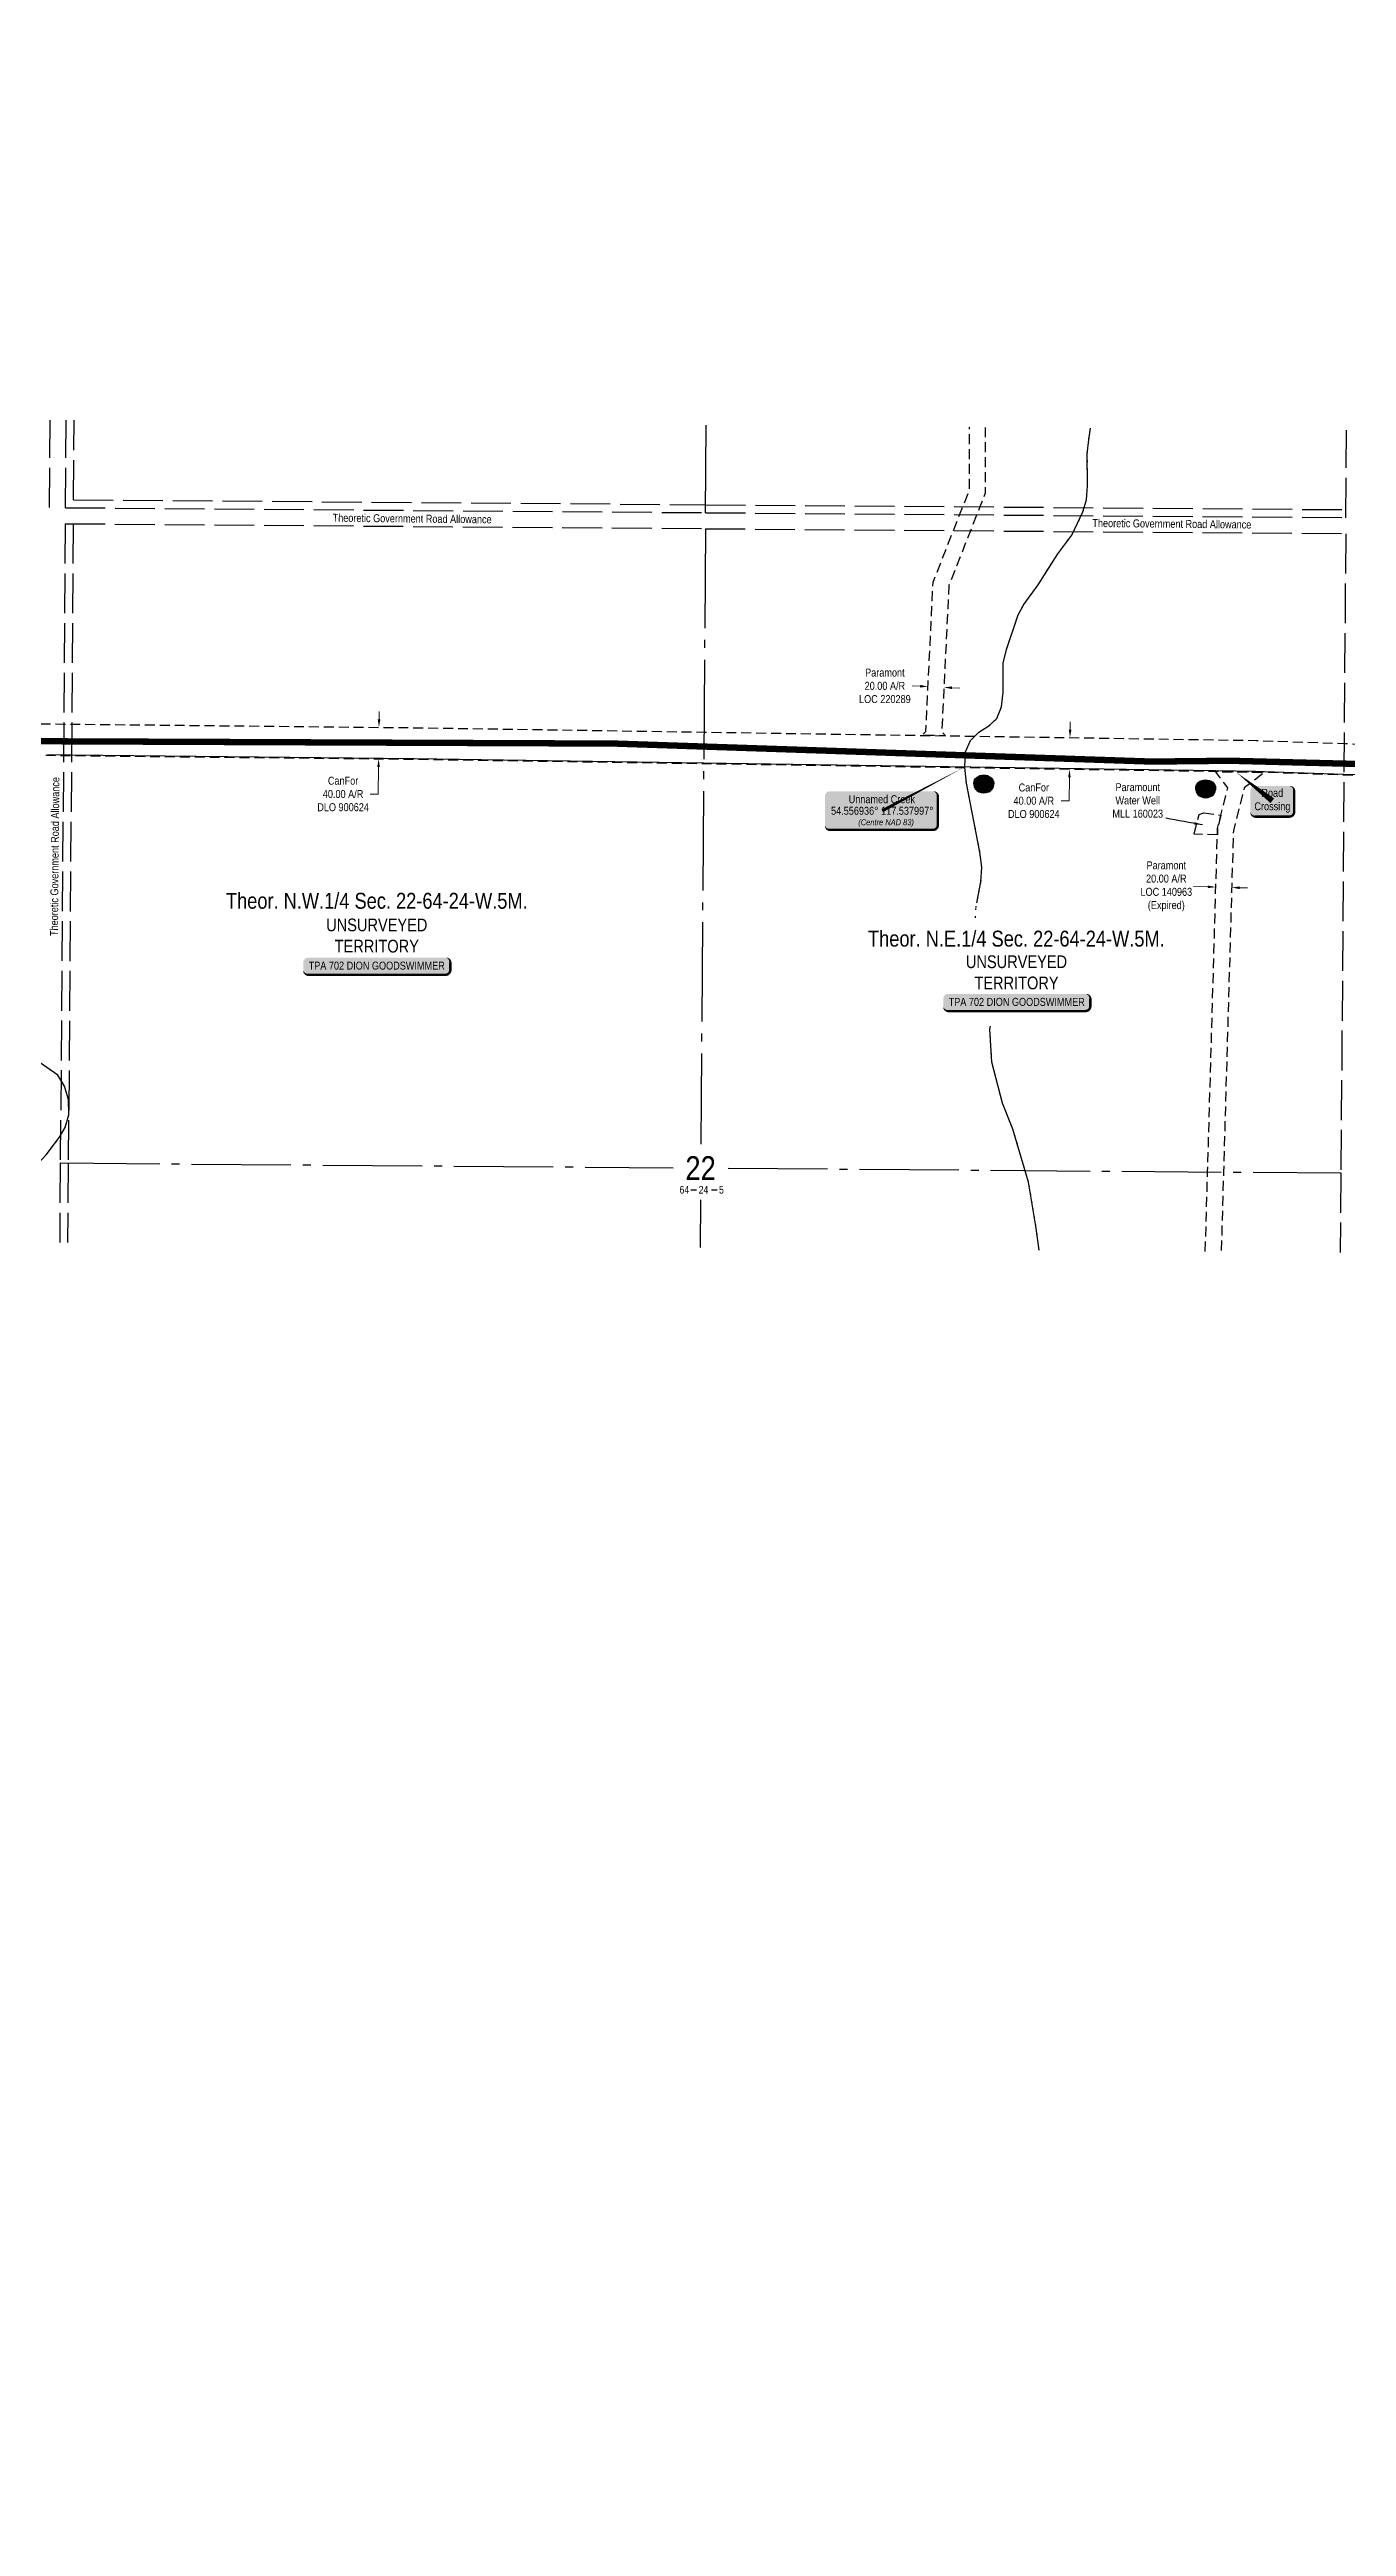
# Model space of a CAD drawing. Extents: x 456630 to 490274, y 6043290 to 6049977.
# Drawn here: x 464056 to 465687, y 6043410 to 6046525 of the extents above; entities that cross this region are included whole.
import ezdxf
from ezdxf.enums import TextEntityAlignment as Align

# ---------------------------------------------------------------- set-up
doc = ezdxf.new("R2010")
doc.units = 0
doc.header["$LTSCALE"] = 5
doc.header["$PDMODE"] = 35
doc.header["$PDSIZE"] = 5
for name, pattern in [('foc-ACCESSROAD', [3.75, 2.5, -1.25]), ('foc-QUARTERLINE', [33, 25, -3, 2, -3]), ('foc-UNSURVEYED', [12.5, 10, -2.5]), ('foc-WHEELTRACKS', [2, 0.4, -1.6])]:
    doc.linetypes.add(name, pattern=pattern)
doc.layers.get('Defpoints').update_dxf_attribs({"color": 9})
for name, color, linetype in [('10', 1, 'Continuous'), ('9', 3, 'Continuous'), ('AS-ROADS', 254, 'Continuous'), ('C-SYMBOL', 7, 'Continuous'), ('CG-NOTES', 7, 'Continuous'), ('F-AR', 190, 'foc-ACCESSROAD'), ('F-WS', 190, 'foc-ACCESSROAD'), ('L-QSEC', 8, 'foc-QUARTERLINE'), ('L-ROAD-T', 7, 'Continuous'), ('L-SECLBL', 7, 'Continuous'), ('L-UNS-T', 3, 'Continuous'), ('L-USEC', 7, 'foc-UNSURVEYED'), ('P-CROSSINGS', 250, 'Continuous'), ('P-PROPOSED', 10, 'Continuous'), ('T-WATER-P3', 160, 'foc-WHEELTRACKS'), ('T-WATER-T', 170, 'Continuous')]:
    doc.layers.add(name, color=color, linetype=linetype)
doc.layers.add('F-AR-T', color=190, linetype='Continuous', lineweight=9)
doc.layers.add('F-WS-T', color=190, linetype='Continuous', lineweight=9)
doc.styles.add('175L', font='ARIALN.TTF', dxfattribs={"height": 20})
doc.styles.add('80', font='ARIALN.TTF', dxfattribs={"height": 10})
doc.styles.add('80CG', font='ARIALN.TTF', dxfattribs={"height": 10})
doc.styles.add('80L', font='ARIALN.TTF', dxfattribs={"height": 10})
doc.styles.add('Crossing', font='ARIALN.TTF', dxfattribs={"height": 10})
doc.styles.add('foc-LtypeFont', font='ARIALN.TTF', dxfattribs={"height": 7.35})
doc.styles.add('SIMPLEX', font='ARIALN.TTF')
doc.linetypes.add('foc-TOPO-flowdirection-NOLINE', pattern='A,0,[">",foc-LtypeFont,S=0.3,R=0,X=0,Y=-0.945],-20,[">",foc-LtypeFont,S=0.3,R=0,X=0,Y=-0.945],0', length=20)
doc.dimstyles.new('Compass 5 000', dxfattribs={"dimscale": 5, "dimtxt": 9, "dimasz": 2, "dimexe": 0.2, "dimexo": 0.0625, "dimgap": 0.5, "dimtad": 0, "dimtih": 1, "dimtoh": 1, "dimzin": 0, "dimdsep": 46, "dimtxsty": '80CG', "dimcen": 0.1, "dimse1": 1, "dimse2": 1, "dimclrd": 256, "dimclrt": 256, "dimaunit": 1, "dimadec": 4, "dimazin": 0, "dimtfac": 0.06, "dimtofl": 0, "dimtmove": 0, "dimatfit": 1, "dimfxl": 0.2, "dimtolj": 1, "dimtzin": 0, "dimlwd": -1, "dimarcsym": 0})

# ---------------------------------------------------------------- blocks, each defined once
blk = doc.blocks.new('L-SECLBL')
at = {"layer": '9', "color": 7}
for p, q in [((-5.1, -27.8), (-12.3, -27.8)), ((20.7, -27.8), (13.5, -27.8))]:
    blk.add_line(p, q, dxfattribs=at)
at = {"layer": '10', "color": 2, "style": 'SIMPLEX'}
blk.add_attdef('SEC', text='', height=30, dxfattribs=at).set_placement((0, 0), align=Align.MIDDLE)
at = {"layer": '10', "color": 5, "style": '80L'}
blk.add_attdef('TWP', text='', height=9.5, dxfattribs=at).set_placement((-14.4, -27.4), align=Align.MIDDLE_RIGHT)
blk.add_attdef('RGE', text='', height=9.5, dxfattribs=at).set_placement((3.6, -27.4), align=Align.MIDDLE_CENTER)
blk.add_attdef('MER', text='', height=9.5, dxfattribs=at).set_placement((23.2, -27.4), align=Align.MIDDLE_LEFT)
blk = doc.blocks.new('*U582')
h = blk.add_hatch(color=59)
edge = h.paths.add_edge_path()
edge.add_line((-21.5, -20), (21.5, -20))
edge.add_arc((21.5, -14), 6, 270, 360)
edge.add_line((27.5, -14), (27.5, 12.5))
edge.add_arc((21.5, 12.5), 6, 0, 90)
edge.add_line((21.5, 18.5), (-21.5, 18.5))
edge.add_arc((-21.5, 12.5), 6, 90, 180)
edge.add_line((-27.5, 12.5), (-27.5, -14))
edge.add_arc((-21.5, -14), 6, 180, 270)
at = {"color": 1, "flags": 128}
blk.add_lwpolyline([(-44.9, 35.5, 0, 7.5, 0), (0, 0, 0, 0, 0)], format="xyseb", dxfattribs=at)
blk.add_lwpolyline([(-21.5, -20, 3, 3, 0), (21.5, -20, 3, 3, 0.414214), (27.5, -14, 3, 3, 0), (27.5, 12.5, 3, 0, 0.414214), (21.5, 18.5, 0, 0, 0), (-21.5, 18.5, 0, 0, 0.414214), (-27.5, 12.5, 0, 0, 0), (-27.5, -14, 0, 3, 0.414214)], format="xyseb", close=True, dxfattribs=at)
at = {"color": 1, "style": '80'}
blk.add_attdef('ENTER_TEXT_001', (-36, -5), '', height=10, dxfattribs=at)
blk = doc.blocks.new('*D807')
at = {"layer": 'Defpoints', "color": 0, "transparency": 16777216}
for p in [(464463.8, 6045672.7), (464463.3, 6045632.7), (464470.1, 6045632.7)]:
    blk.add_point(p, dxfattribs=at)
at = {"layer": 'F-AR-T', "transparency": 16777216}
for p, q in [((464470.6, 6045682.6), (464470.7, 6045692.6)), ((464470, 6045622.7), (464469.6, 6045588.8)), ((464469.6, 6045588.8), (464459.6, 6045588.8))]:
    blk.add_line(p, q, dxfattribs=at)
for points in [[(464469, 6045682.7), (464472.3, 6045682.6), (464470.5, 6045672.6)], [(464468.3, 6045622.7), (464471.7, 6045622.7), (464470.1, 6045632.7)]]:
    blk.add_solid(points, dxfattribs=at)
at = {"layer": 'F-AR-T', "transparency": 16777216, "insert": (464425.4, 6045588.8), "char_height": 10, "attachment_point": 5, "style": '80CG'}
blk.add_mtext('\\A1;CanFor\\P40.00 A/R\\PDLO 900624', dxfattribs=at)
blk = doc.blocks.new('*D809')
at = {"layer": 'Defpoints', "color": 0, "transparency": 16777216}
for p in [(465250.2, 6045661.1), (465249.6, 6045621.1), (465338.9, 6045619.7)]:
    blk.add_point(p, dxfattribs=at)
at = {"layer": 'F-AR-T', "transparency": 16777216}
for p, q in [((465339.6, 6045669.7), (465339.8, 6045679.7)), ((465338.7, 6045609.7), (465338.3, 6045580.3)), ((465338.3, 6045580.3), (465328.3, 6045580.3))]:
    blk.add_line(p, q, dxfattribs=at)
for points in [[(465338, 6045669.7), (465341.3, 6045669.7), (465339.5, 6045659.7)], [(465337.1, 6045609.8), (465340.4, 6045609.7), (465338.9, 6045619.7)]]:
    blk.add_solid(points, dxfattribs=at)
at = {"layer": 'F-AR-T', "transparency": 16777216, "insert": (465294, 6045580.3), "char_height": 10, "attachment_point": 5, "style": '80CG'}
blk.add_mtext('\\A1;CanFor\\P40.00 A/R\\PDLO 900624', dxfattribs=at)
blk = doc.blocks.new('*U528')
h = blk.add_hatch(color=255)
edge = h.paths.add_edge_path()
edge.add_line((-86.5, -11.5), (86.5, -11.5))
edge.add_arc((86.5, -5.5), 6, 270, 360)
edge.add_line((92.5, -5.5), (92.5, 4))
edge.add_arc((86.5, 4), 6, 0, 90)
edge.add_line((86.5, 10), (-86.5, 10))
edge.add_arc((-86.5, 4), 6, 90, 180)
edge.add_line((-92.5, 4), (-92.5, -5.5))
edge.add_arc((-86.5, -5.5), 6, 180, 270)
at = {"color": 44, "flags": 128}
blk.add_lwpolyline([(-86.5, -11.5, 3, 3, 0), (86.5, -11.5, 3, 3, 0.414214), (92.5, -5.5, 3, 3, 0), (92.5, 4, 3, 0, 0.414214), (86.5, 10, 0, 0, 0), (-86.5, 10, 0, 0, 0.414214), (-92.5, 4, 0, 0, 0), (-92.5, -5.5, 0, 3, 0.414214)], format="xyseb", close=True, dxfattribs=at)
at = {"color": 44, "style": '80'}
blk.add_attdef('ENTER_TEXT_001', (-36, -5), '', height=10, dxfattribs=at)
blk = doc.blocks.new('*D823')
at = {"layer": 'Defpoints', "color": 0, "transparency": 16777216}
for p in [(465522.9, 6045471.8), (465523, 6045476.9), (465543, 6045476.4)]:
    blk.add_point(p, dxfattribs=at)
at = {"layer": 'F-AR-T', "transparency": 16777216}
for p, q in [((465512.9, 6045472.1), (465494.9, 6045472.6)), ((465552.8, 6045470.9), (465562.8, 6045470.6))]:
    blk.add_line(p, q, dxfattribs=at)
for points in [[(465512.9, 6045473.7), (465512.8, 6045470.4), (465522.9, 6045471.8)], [(465552.9, 6045472.6), (465552.8, 6045469.2), (465542.8, 6045471.2)]]:
    blk.add_solid(points, dxfattribs=at)
at = {"layer": 'F-AR-T', "transparency": 16777216, "insert": (465460.6, 6045472.6), "char_height": 10, "attachment_point": 5, "style": '80CG'}
blk.add_mtext('\\A1;Paramont\\P20.00 A/R\\PLOC 140963\\P(Expired)', dxfattribs=at)
blk = doc.blocks.new('*D824')
at = {"layer": 'Defpoints', "color": 0, "transparency": 16777216}
for p in [(465163.6, 6045779.2), (465183.6, 6045778.2), (465180.9, 6045722.9)]:
    blk.add_point(p, dxfattribs=at)
at = {"layer": 'F-AR-T', "transparency": 16777216}
for p, q in [((465151, 6045724.4), (465141, 6045724.8)), ((465190.9, 6045722.4), (465200.9, 6045721.9))]:
    blk.add_line(p, q, dxfattribs=at)
for points in [[(465151.1, 6045726), (465150.9, 6045722.7), (465161, 6045723.9)], [(465191, 6045724.1), (465190.9, 6045720.8), (465180.9, 6045722.9)]]:
    blk.add_solid(points, dxfattribs=at)
at = {"layer": 'F-AR-T', "transparency": 16777216, "insert": (465106.7, 6045724.8), "char_height": 10, "attachment_point": 5, "style": '80CG'}
blk.add_mtext('\\A1;Paramont\\P20.00 A/R\\PLOC 220289', dxfattribs=at)
blk = doc.blocks.new('xing2')
h = blk.add_hatch(color=50)
h.dxf.hatch_style = 1
edge = h.paths.add_edge_path()
edge.add_ellipse((0, 0), major_axis=(-12.5, 0), ratio=0.816297, start_angle=0, end_angle=360)
h = blk.add_hatch(color=250)
h.dxf.hatch_style = 1
edge = h.paths.add_edge_path()
edge.add_ellipse((0, -2), major_axis=(-12.5, 0), ratio=0.816297, start_angle=0, end_angle=180)
edge.add_line((12.5, -2), (12.5, 0))
edge.add_ellipse((0, 0), major_axis=(-12.5, 0), ratio=0.816297, start_angle=0, end_angle=180, ccw=False)
edge.add_line((-12.5, 0), (-12.5, -2))
at = {"color": 250}
blk.add_ellipse((0, 0), major_axis=(-12.5, 0), ratio=0.816297, dxfattribs=at)
blk.add_ellipse((0, -2), major_axis=(-12.5, 0), ratio=0.816297, start_param=0, end_param=3.141593, dxfattribs=at)
at = {"color": 250, "style": 'Crossing'}
blk.add_attdef('CROSSING', text='', height=9, dxfattribs=at).set_placement((0.1, 0), align=Align.MIDDLE_CENTER)
at = {"color": 250, "style": 'Crossing', "flags": 1}
for tag, p in [('DESCRIPTION', (0.1, -25.8)), ('OWNER', (0.1, -12.5)), ('LOCATION', (0.1, -39.3)), ('DWG_REF', (0.1, -52.8))]:
    blk.add_attdef(tag, text='', height=9, dxfattribs=at).set_placement(p, align=Align.MIDDLE_CENTER)
blk = doc.blocks.new('WaterCoords')
h = blk.add_hatch(color=255)
edge = h.paths.add_edge_path()
edge.add_line((-64.5, -24.8), (65.5, -24.8))
edge.add_arc((65.5, -18.8), 6, 270, 360)
edge.add_line((71.5, -18.8), (71.5, 17.7))
edge.add_arc((65.5, 17.7), 6, 0, 90)
edge.add_line((65.5, 23.7), (-64.5, 23.7))
edge.add_arc((-64.5, 17.7), 6, 90, 180)
edge.add_line((-70.5, 17.7), (-70.5, -18.8))
edge.add_arc((-64.5, -18.8), 6, 180, 270)
at = {"color": 170, "flags": 128}
blk.add_lwpolyline([(-64.5, -24.8, 3, 3, 0), (65.5, -24.8, 3, 3, 0.414214), (71.5, -18.8, 3, 3, 0), (71.5, 17.7, 3, 0, 0.414214), (65.5, 23.7, 0, 0, 0), (-64.5, 23.7, 0, 0, 0.414214), (-70.5, 17.7, 0, 0, 0), (-70.5, -18.8, 0, 3, 0.414214)], format="xyseb", close=True, dxfattribs=at)
at = {"color": 170, "insert": (-35.3, -11.4), "char_height": 7.5, "attachment_point": 1, "style": '80L'}
blk.add_mtext_dynamic_manual_height_columns('\\pi6.7688;{\\fArial Narrow|b0|i1|c0|p34;(Centre NAD 83)}', width=76.285, gutter_width=45, heights=[0], dxfattribs=at)
at = {"color": 170, "style": '80'}
for tag, p in [('ENTER_COORDS_001', (-62.6, -4.9)), ('ENTER_TEXT_001', (-25.3, 8.9))]:
    blk.add_attdef(tag, p, '', height=10, dxfattribs=at)

msp = doc.modelspace()

# ---------------------------------------------------------------- linework, layer by layer
at = {"layer": 'AS-ROADS', "const_width": 7.996, "flags": 128}
msp.add_lwpolyline([(465929.541, 6045620.87), (465540.6, 6045630.617), (465442.427, 6045629.579), (464768.013, 6045652.206), (463985.292, 6045655.422), (462739.456, 6045667.854), (461825.17, 6045692.143), (461658.552, 6045720.255), (461447.59, 6045764.35), (461378.077, 6045807.313), (461088.83, 6046062.089), (460960.304, 6046134.167), (460754.441, 6046221.011)], dxfattribs=at)
at = {"layer": 'F-AR', "flags": 128}
msp.add_lwpolyline([(478621.092, 6044349.548), (478478.515, 6044363.881), (478362.746, 6044384.204), (478329.93, 6044393.425), (478107.278, 6044479.607), (477916.36, 6044502.989), (477879.686, 6044507.481), (477818.736, 6044509.606), (477627.445, 6044505.431), (477472.128, 6044475.453), (477414.554, 6044474.469), (477344.675, 6044476.632), (477197.349, 6044487.875), (477177.416, 6044489.398), (477120.943, 6044493.726), (477090.794, 6044496.03), (477067.347, 6044497.821), (476931.804, 6044495.787), (476285.568, 6044514.147), (476263.594, 6044514.766), (476253.598, 6044515.055), (476184.533, 6044517.017), (476151.845, 6044514.824), (476146.858, 6044514.49), (476133.208, 6044513.574), (476032.723, 6044506.833), (476002.368, 6044496.973), (475983.233, 6044490.758), (475756.223, 6044417.027), (475665.822, 6044401.547), (475592.499, 6044401.002), (475492.596, 6044419.69), (475489.812, 6044420.937), (475459.723, 6044434.418), (475385.845, 6044467.518), (475271.835, 6044507.952), (475190.53, 6044519.565), (475140.274, 6044518.931), (475123.457, 6044518.717), (475120.03, 6044518.675), (475108.666, 6044518.532), (475103.701, 6044518.543), (475089.357, 6044518.611), (475078.177, 6044518.725), (474654.872, 6044522.958), (474420.659, 6044525.299), (474404.494, 6044525.461), (474228.105, 6044527.225), (473859.629, 6044527.002), (473829.468, 6044526.985), (473739.445, 6044526.93), (473720.786, 6044536.956), (473719.059, 6044536.956), (473596.1, 6044536.874), (473588.093, 6044536.868), (473585.267, 6044536.868), (473581.884, 6044536.866), (473566.879, 6044536.852), (473563.055, 6044536.854), (473425.64, 6044536.767), (473410.666, 6044536.758), (473382.176, 6044536.74), (473372.132, 6044536.733), (473362.277, 6044536.728), (473359.16, 6044536.728), (473349.102, 6044536.722), (473339.053, 6044536.715), (473318.775, 6044536.701), (473318.764, 6044550.183), (473318.752, 6044565.176), (473318.75, 6044567.17), (473329.585, 6044567.198), (473339.869, 6044567.203), (473349.892, 6044567.207), (473359.14, 6044567.218), (473359.95, 6044567.212), (473369.177, 6044567.168), (473379.225, 6044567.088), (473410.859, 6044566.901), (473425.846, 6044566.814), (473665.393, 6044566.908), (473426.485, 6044696.165), (473289.622, 6044724.346), (473288.427, 6044724.515), (473210.676, 6044704.54), (473031.893, 6044660.163), (473024.953, 6044658.567), (472896.224, 6044628.965), (472858.059, 6044617.316), (472853.502, 6044615.613), (472799.801, 6044595.556), (472763.998, 6044582.181), (472722.826, 6044566.804), (472719.17, 6044565.438), (472707.863, 6044561.214), (472689.153, 6044554.226), (472665.057, 6044545.227), (472628.903, 6044531.724), (472622.464, 6044529.33), (472337.632, 6044423.424), (472243.934, 6044388.101), (472228.075, 6044382.397), (472215.784, 6044377.976), (472197.824, 6044367.249), (472195.137, 6044365.643), (472156.147, 6044336.06), (472073.668, 6044264.387), (472012.425, 6044211.174), (471969.911, 6044184.607), (471914.649, 6044164.876), (471875.631, 6044161.023), (471870.489, 6044161.338), (471857.944, 6044162.12), (471839.134, 6044163.287), (471817.001, 6044164.671), (471676.473, 6044189.196), (471576.039, 6044212.169), (471513.903, 6044225.637), (471473.237, 6044240.445), (471435.463, 6044260.451), (471423.705, 6044268.148), (471400.932, 6044283.057), (471392.026, 6044291.315), (471266.427, 6044407.775), (471220.721, 6044445.167), (471187.953, 6044463.844), (471159.329, 6044474.129), (471122.93, 6044479.892), (471084.276, 6044480.193), (471024.179, 6044475.755), (470885.747, 6044460.646), (470874.126, 6044459.378), (470870.332, 6044458.956), (470866.419, 6044458.537), (470859.639, 6044457.797), (470839.406, 6044455.589), (470835.169, 6044455.385), (470824.936, 6044454.892), (470733.186, 6044450.467), (470694.91, 6044444.812), (470638.253, 6044428.04), (470597.494, 6044410.56), (470582.407, 6044404.089), (470567.239, 6044395.65), (470404.895, 6044305.322), (470343.586, 6044281.532), (470309.959, 6044274.564), (470240.495, 6044260.191), (470116.886, 6044244.869), (470012.927, 6044239.452), (469907.579, 6044238.011), (469842.717, 6044247.2), (469801.151, 6044260.282), (469767.298, 6044277.711), (469761.483, 6044280.705), (469761.163, 6044280.955), (469663.716, 6044357.192), (469596.473, 6044402.055), (469560.782, 6044417.701), (469463.401, 6044444.996), (469264.418, 6044490.822), (469254.03, 6044493.215), (469248.854, 6044494.407), (469238.502, 6044496.792), (469225.881, 6044499.699), (469217.246, 6044501.688), (469210.365, 6044503.096), (469194.876, 6044506.267), (469118.949, 6044521.806), (469065.086, 6044524.419), (468967.494, 6044522.957), (468937.332, 6044522.505), (468803.481, 6044520.499), (468504.324, 6044520.1), (468496.272, 6044520.09), (468481.174, 6044520.068), (468431.092, 6044520.003), (468302.71, 6044520.134), (468205.609, 6044517.541), (468195.361, 6044517.267), (468191.263, 6044517.158), (468175.739, 6044516.743), (468171.331, 6044516.492), (468168.252, 6044516.316), (468161.337, 6044516.01), (468131.964, 6044514.247), (468097.387, 6044512.275), (468061.947, 6044510.253), (468050.316, 6044509.59), (467979.021, 6044505.524), (467935.344, 6044506.423), (467891.837, 6044512.105), (467830.683, 6044531.542), (467773.431, 6044560.832), (467719.513, 6044596.312), (467712.92, 6044600.648), (467710.283, 6044602.385), (467695.329, 6044612.223), (467339.048, 6044846.69), (467309.027, 6044866.446), (467064.989, 6045027.043), (466952.716, 6045102.247), (466572.241, 6045357.139), (466507.607, 6045398.502), (466331.346, 6045511.299), (466278.656, 6045536.106), (466222.446, 6045553.646), (466103.725, 6045576.987), (465963.32, 6045599.278), (465882.57, 6045605.772), (465714.057, 6045611.446), (465683.904, 6045612.462), (465583.938, 6045615.831), (465572.855, 6045616.202), (465522.515, 6045616.962), (464878.86, 6045626.698), (464515.072, 6045632.199), (464083.839, 6045636.725), (464053.681, 6045637.041), (463317.021, 6045644.773), (463248.594, 6045645.864), (462453.591, 6045658.536), (462442.182, 6045658.718), (462423.435, 6045659.064), (461913.94, 6045668.471), (461810.044, 6045675.483), (461618.706, 6045709.221), (461526.237, 6045725.525), (461466.342, 6045739.834), (461409.108, 6045767.309), (461352.309, 6045802.76), (461318.979, 6045829.528), (461231.779, 6045914.809), (461190.519, 6045951.291), (461156.109, 6045981.721), (461099.872, 6046031.463), (461077.963, 6046047.301), (461026.312, 6046078.007), (460898.663, 6046141.95), (460827.602, 6046175.645), (460807.496, 6046185.179), (460797.552, 6046188.691), (460249.033, 6046382.434), (460148.582, 6046414.806), (460099.588, 6046423.64), (460050.359, 6046428.709), (459994.562, 6046429.056), (459773.875, 6046430.428), (459729.022, 6046432.585), (459685.854, 6046444.031), (459646.574, 6046465.313), (459625.177, 6046483.098), (459622.176, 6046485.592), (459611.502, 6046494.361), (459606.812, 6046498.362), (459607.56, 6046498.982), (459622.127, 6046511.008), (459637.195, 6046525.102), (459641.888, 6046521.194), (459652.559, 6046512.324), (459655.336, 6046510.016), (459669.091, 6046498.583), (459700.708, 6046481.454), (459707.368, 6046479.688), (459735.175, 6046472.34), (459774.96, 6046470.4), (459823.646, 6046470.097), (459925.381, 6046469.465), (459932.458, 6046469.421), (459936.768, 6046469.394), (459942.957, 6046469.356), (459994.91, 6046469.033), (460052.536, 6046468.675), (460105.19, 6046463.254), (460157.155, 6046453.884), (460158.304, 6046453.677), (460261.824, 6046420.316), (460797.913, 6046230.963), (460822.759, 6046222.187), (460827.977, 6046219.713), (460916.183, 6046177.888), (461045.505, 6046113.108), (461099.932, 6046080.751), (461124.886, 6046062.712), (461216.997, 6045981.245), (461251.406, 6045950.816), (461259.016, 6045944.093), (461345.536, 6045859.476), (461375.492, 6045835.418), (461428.401, 6045802.394), (461479.79, 6045777.726), (461534.36, 6045764.688), (461619.044, 6045749.756), (461814.875, 6045715.227), (461915.656, 6045708.426), (462423.761, 6045699.044), (462442.87, 6045698.692), (462453.917, 6045698.515), (463248.913, 6045685.843), (463317.549, 6045684.749), (463702.444, 6045680.703), (463732.663, 6045680.385), (464053.993, 6045677.019), (464084.151, 6045676.703), (464515.596, 6045672.175), (464879.165, 6045666.676), (465143.009, 6045662.68), (465152.923, 6045662.53), (465153.331, 6045662.524), (465182.584, 6045662.08), (465183.003, 6045662.073), (465573.803, 6045656.171), (465684.201, 6045652.454), (465714.354, 6045651.439), (465884.808, 6045645.7), (465933.897, 6045641.752), (465954.122, 6045640.125), (465968.064, 6045639.004), (466110.718, 6045616.357), (466232.285, 6045592.456), (466293.194, 6045573.45), (466350.716, 6045546.368), (466507.95, 6045445.747), (466594.144, 6045390.588), (466745.816, 6045288.977), (466762.721, 6045277.652), (467025.394, 6045101.681), (467087.104, 6045060.349), (467309.365, 6044914.084), (467339.385, 6044894.327), (467728.301, 6044638.386), (467743.255, 6044628.546), (467745.892, 6044626.81), (467752.485, 6044622.473), (467793.584, 6044595.429), (467845.945, 6044568.641), (467900.55, 6044551.287), (467938.354, 6044546.349), (467978.293, 6044545.527), (468024.119, 6044548.14), (468035.75, 6044548.803), (468071.187, 6044550.825), (468112.757, 6044553.196), (468131.041, 6044554.239), (468132.24, 6044554.307), (468153.563, 6044555.523), (468157.43, 6044555.828), (468161.336, 6044556.263), (468167.473, 6044556.317), (468171.313, 6044556.536), (468174.345, 6044556.709), (468303.293, 6044560.119), (468430.81, 6044559.982), (468465.902, 6044560.029), (468485.905, 6044560.056), (468487.2, 6044560.057), (468502.551, 6044560.077), (468510.737, 6044560.088), (468803.155, 6044560.478), (468937.6, 6044562.493), (468967.763, 6044562.945), (469065.756, 6044564.413), (469123.955, 6044561.589), (469189.86, 6044548.101), (469205.381, 6044544.699), (469210.287, 6044543.92), (469220.837, 6044541.761), (469225.742, 6044540.757), (469232.158, 6044539.28), (469233.443, 6044538.984), (469243.805, 6044536.597), (469253.746, 6044534.307), (469259.321, 6044533.224), (469473.288, 6044483.745), (469574.269, 6044455.441), (469615.74, 6044437.26), (469687.161, 6044389.61), (469761.493, 6044331.457), (469783.141, 6044314.521), (469816.413, 6044297.391), (469851.582, 6044286.323), (469910.125, 6044278.03), (470011.614, 6044279.417), (470113.383, 6044284.719), (470233.973, 6044299.668), (470332.224, 6044320.007), (470387.864, 6044341.598), (470564.763, 6044440.023), (470567.529, 6044441.21), (470597.772, 6044454.18), (470624.653, 6044465.708), (470686.271, 6044483.949), (470729.292, 6044490.305), (470808.667, 6044494.132), (470830.849, 6044495.202), (470836.271, 6044495.464), (470841.127, 6044495.993), (470865.943, 6044498.701), (470872.415, 6044499.407), (470876.603, 6044499.853), (470880.122, 6044500.249), (470892.012, 6044501.546), (470961.785, 6044509.162), (471020.537, 6044515.574), (471082.957, 6044520.184), (471126.231, 6044519.847), (471156.853, 6044514.998), (471169.302, 6044513.026), (471204.737, 6044500.296), (471243.436, 6044478.237), (471292.701, 6044437.934), (471392.362, 6044345.525), (471425.647, 6044314.663), (471455.812, 6044294.914), (471489.51, 6044277.067), (471515.465, 6044267.611), (471525.028, 6044264.134), (471584.217, 6044251.304), (471683.929, 6044228.508), (471687.731, 6044227.838), (471821.254, 6044204.513), (471821.823, 6044204.425), (471834.497, 6044203.636), (471836.144, 6044203.534), (471838.021, 6044203.415), (471849.462, 6044202.702), (471874.97, 6044201.134), (471905.821, 6044204.176), (471952.393, 6044220.804), (471988.57, 6044243.411), (472013.114, 6044264.733), (472130.92, 6044367.104), (472173.652, 6044399.527), (472198.095, 6044412.291), (472228.331, 6044424.911), (472229.428, 6044425.37), (472324.11, 6044461.047), (472388.795, 6044485.098), (472520.129, 6044533.932), (472525.69, 6044535.998), (472542.901, 6044542.398), (472562.284, 6044549.453), (472585.909, 6044558.391), (472592.401, 6044560.623), (472615.177, 6044569.274), (472636.706, 6044577.314), (472672.536, 6044590.696), (472726.218, 6044610.747), (472845.216, 6044655.196), (472885.896, 6044667.613), (473022.597, 6044699.048), (473025.193, 6044699.692), (473200.886, 6044743.302), (473287.425, 6044765.536), (473440.117, 6044734.159), (473749.357, 6044566.947), (473829.694, 6044566.989), (473859.855, 6044567.008), (474228.29, 6044567.23), (474351.252, 6044566), (474378.468, 6044565.729), (474421.057, 6044565.307), (474437.185, 6044565.147), (474655.091, 6044562.999), (475108.206, 6044558.523), (475109.282, 6044558.532), (475128.812, 6044558.79), (475140.12, 6044558.934), (475143.548, 6044558.974), (475192.998, 6044559.606), (475281.483, 6044546.949), (475400.705, 6044504.667), (475459.954, 6044478.12), (475490.043, 6044464.638), (475504.583, 6044458.123), (475596.033, 6044441.011), (475662.25, 6044441.498), (475746.6, 6044455.938), (476025.056, 6044546.381), (476143.581, 6044554.353), (476148.588, 6044554.56), (476183.806, 6044557.031), (476237.789, 6044555.497), (476254.302, 6044555.031), (476261.439, 6044554.83), (476264.299, 6044554.745), (476285.771, 6044554.135), (476932.029, 6044535.774), (477068.574, 6044537.823), (477090.991, 6044536.11), (477121.14, 6044533.807), (477346.82, 6044516.564), (477414.833, 6044514.458), (477467.959, 6044515.367), (477623.19, 6044545.329), (477819.006, 6044549.6), (477882.821, 6044547.375), (477916.551, 6044543.243), (478117.075, 6044518.685), (478342.582, 6044431.397), (478371.608, 6044423.243), (478483.871, 6044403.53), (478621.276, 6044389.711), (478721.231, 6044379.659), (478751.377, 6044376.627), (478768.899, 6044374.865), (478791.642, 6044372.578), (478854.731, 6044366.233), (478874.651, 6044364.23), (478885.291, 6044363.16), (479004.406, 6044356.061), (479140.348, 6044352.497), (479558.865, 6044342.117), (479612.893, 6044340.778), (479672.061, 6044342.524), (479689.77, 6044345.374), (479770.264, 6044365.909), (479813.311, 6044369.957), (480063.807, 6044376.297), (480151.821, 6044376.347), (480182.946, 6044374.913), (480325.53, 6044362.206), (480376.657, 6044355.979), (480406.792, 6044352.31), (480509.807, 6044339.764), (480578.638, 6044322.967), (480600.272, 6044317.688), (480638.741, 6044308.3), (480737.668, 6044288.18), (481062.958, 6044272.039), (481204.483, 6044271.574), (481280.09, 6044271.327), (481364.367, 6044266.574), (481442.53, 6044258.117), (481484.966, 6044250.167), (481555.391, 6044228.185), (481555.91, 6044228.183), (481593.815, 6044206.251), (481646.101, 6044168.302), (481648.653, 6044166.451), (481657.792, 6044158.206), (481696.172, 6044123.583), (481727.64, 6044089.09), (482010.045, 6043739.915), (482028.593, 6043716.982), (482040.023, 6043704.382), (482097.181, 6043641.376), (482115.018, 6043627.031), (482135.339, 6043616.067), (482153.966, 6043609.216), (482229.233, 6043592.415), (482339.45, 6043555.479), (482480.921, 6043467.375), (482499.516, 6043458.773), (482521.342, 6043453.843), (482549.792, 6043450.415), (482586.522, 6043456.583), (482603.961, 6043469.752), (482693.853, 6043494.144), (482723.7, 6043502.26), (482746.685, 6043508.51), (482773.469, 6043515.794), (482828.589, 6043535.772), (482828.476, 6043505.794), (482828.448, 6043498.554), (482828.428, 6043493.191), (482784.747, 6043477.417), (482705.632, 6043455.865), (482621.885, 6043433.129), (482604.906, 6043420.336), (482603.783, 6043419.467), (482550.632, 6043409.949), (482514.823, 6043414.307), (482486.575, 6043420.761), (482461.888, 6043432.13), (482446.114, 6043441.952), (482415.732, 6043460.874), (482322.297, 6043519.062), (482218.497, 6043553.849), (482142.661, 6043570.777), (482118.864, 6043579.529), (482092.814, 6043593.584), (482069.68, 6043612.189), (482039.72, 6043645.214), (482009.729, 6043678.273), (481998.221, 6043690.959), (481697.304, 6044063.024), (481667.948, 6044095.201), (481623.45, 6044135.343), (481572.053, 6044172.647), (481551.532, 6044184.438), (481539.804, 6044191.177), (481488.146, 6044207.295), (481475.299, 6044211.304), (481461.236, 6044213.938), (481436.691, 6044218.537), (481395.239, 6044223.022), (481384.429, 6044224.191), (481381.768, 6044224.479), (481377.255, 6044224.967), (481366.192, 6044226.164), (481361.09, 6044226.716), (481319.661, 6044229.049), (481278.899, 6044231.351), (481204.246, 6044231.596), (481061.901, 6044232.063), (480732.664, 6044248.399), (480629.721, 6044269.348), (480502.626, 6044300.363), (480406.52, 6044312.068), (480376.385, 6044315.738), (480321.338, 6044322.443), (480180.63, 6044334.982), (480151.551, 6044336.383), (480063.699, 6044336.307), (479815.617, 6044330.018), (479777.119, 6044326.397), (479697.904, 6044306.189), (479675.843, 6044302.639), (479612.987, 6044300.784), (479558.639, 6044302.131), (479138.661, 6044312.547), (479002.25, 6044316.139), (478882.489, 6044323.268), (478872.291, 6044324.294), (478852.372, 6044326.296), (478751.193, 6044336.468), (478721.047, 6044339.499)], close=True, dxfattribs=at)
for points in [[(465232.95, 6046049.916), (465232.95, 6045967.194), (465226.164, 6045949.958), (465214.32, 6045919.89), (465187.118, 6045850.84), (465178.255, 6045667.173), (465183.003, 6045662.074), (465182.584, 6045662.08), (465153.331, 6045662.526), (465152.923, 6045662.532), (465158.253, 6045667.522), (465167.311, 6045855.099), (465192.901, 6045920.057), (465204.745, 6045950.125), (465212.961, 6045970.989), (465212.961, 6046050.072)], [(465509.67, 6045013.531), (465512.549, 6045113.493), (465524.77, 6045537.439), (465525.001, 6045545.457), (465529.231, 6045562.21), (465537.949, 6045596.769), (465522.508, 6045616.978), (465572.855, 6045616.202), (465583.945, 6045615.839), (465558.465, 6045596.363), (465544.906, 6045542.665), (465532.544, 6045113.338), (465529.665, 6045013.375)]]:
    msp.add_lwpolyline(points, dxfattribs=at)
at = {"layer": 'F-WS'}
msp.add_lwpolyline([(465529.239, 6045562.204), (465525.016, 6045545.479), (465524.784, 6045537.439), (465495.778, 6045538.436), (465501.834, 6045563.202), (465507.858, 6045565.08), (465529.239, 6045562.204)], close=True, dxfattribs=at)
at = {"layer": 'L-QSEC'}
for p, q in [((464881.272, 6045942.627), (464882.111, 6046052.653)), ((464881.115, 6045922.508), (464875.214, 6045148.48)), ((464069.804, 6045124.764), (464840.385, 6045118.751)), ((464909.665, 6045118.21), (465680.181, 6045112.196)), ((464874.681, 6045078.482), (464874.223, 6045018.493))]:
    msp.add_line(p, q, dxfattribs=at)
at = {"layer": 'L-USEC'}
for p, q in [((464056.116, 6045949.065), (464056.975, 6046059.092)), ((464076.235, 6045948.908), (464077.094, 6046058.935)), ((464086.354, 6045958.87), (464087.134, 6046058.857)), ((465686.314, 6045936.344), (465687.133, 6046046.372)), ((464086.354, 6045958.87), (464881.35, 6045952.667)), ((464881.351, 6045952.667), (465686.4, 6045946.383)), ((464076.079, 6045928.789), (464069.804, 6045124.765)), ((464076.079, 6045928.789), (464881.115, 6045922.508)), ((464076.235, 6045948.908), (464881.272, 6045942.627)), ((464086.118, 6045928.711), (464079.844, 6045124.686)), ((464881.115, 6045922.508), (465686.165, 6045916.224)), ((464881.272, 6045942.627), (465686.322, 6045936.343)), ((465686.165, 6045916.224), (465680.181, 6045112.196)), ((464069.804, 6045124.764), (464069.024, 6045024.781)), ((464079.844, 6045124.686), (464079.063, 6045024.703)), ((465680.181, 6045112.196), (465679.437, 6045012.205))]:
    msp.add_line(p, q, dxfattribs=at)
at = {"layer": 'P-PROPOSED', "flags": 128}
msp.add_lwpolyline([(465714.09, 6045612.446), (465683.937, 6045613.461), (465583.971, 6045616.83), (465572.879, 6045617.201), (465522.53, 6045617.962), (464878.875, 6045627.697), (464515.085, 6045633.199), (464083.849, 6045637.725), (464053.691, 6045638.041)], dxfattribs=at)
at = {"layer": 'T-WATER-P3'}
for points in [[(465220.461, 6045432.976), (465221.327, 6045445.941), (465227.485, 6045478.278), (465228.549, 6045496.901), (465226.295, 6045515.777), (465209.264, 6045602.56), (465207.129, 6045622.649), (465208.293, 6045641.698), (465214.194, 6045656.11), (465225.043, 6045666.502), (465237.458, 6045674.385), (465247.392, 6045683.833), (465253.346, 6045698.369), (465255.286, 6045716.312), (465255.552, 6045753.526), (465259.461, 6045770.548), (465274.376, 6045814.254), (465281.259, 6045827.033), (465299.382, 6045852.026), (465324.031, 6045890.925), (465341.743, 6045914.519), (465355.752, 6045943.693), (465360.121, 6045958.695), (465361.658, 6045976.257), (465361.23, 6046016.564), (465362.999, 6046034.318), (465365.314, 6046048.883)], [(463996.33, 6045025.349), (464003.261, 6045041.828), (464015.778, 6045089.02), (464022.417, 6045103.108), (464052.038, 6045135.102), (464068.794, 6045157.324), (464075.825, 6045169.569), (464080.58, 6045185.25), (464079.996, 6045204.393), (464075.003, 6045221.513), (464066.691, 6045235.228), (464030.462, 6045260.363), (463999.086, 6045291.927), (463992.63, 6045305.794), (463988.542, 6045322.839), (463985.179, 6045361.734), (463987.44, 6045455.961), (463986.555, 6045475.089), (463979.803, 6045508.349), (463973.825, 6045521.036), (463969.171, 6045537.392), (463963.167, 6045609.307)], [(465300.736, 6045015.162), (465296.658, 6045045.318), (465287.497, 6045100.577), (465267.725, 6045167.395), (465254.511, 6045200.035), (465241.144, 6045251.599), (465238.861, 6045291.883)]]:
    msp.add_lwpolyline(points, dxfattribs=at)
at = {"layer": 'T-WATER-P3', "linetype": 'foc-TOPO-flowdirection-NOLINE', "flags": 128}
for points in [[(465222.448, 6045451.829), (465227.485, 6045478.278), (465228.549, 6045496.901), (465226.295, 6045515.777), (465209.264, 6045602.56), (465207.129, 6045622.649), (465208.293, 6045641.698), (465214.194, 6045656.11), (465225.043, 6045666.502), (465237.458, 6045674.385), (465247.392, 6045683.833), (465253.346, 6045698.369), (465255.286, 6045716.312), (465255.552, 6045753.526), (465259.461, 6045770.548), (465274.376, 6045814.254), (465281.259, 6045827.033), (465299.382, 6045852.026), (465324.031, 6045890.925), (465341.743, 6045914.519), (465355.752, 6045943.693), (465360.121, 6045958.695), (465361.658, 6045976.257), (465361.23, 6046016.564), (465362.999, 6046034.318), (465365.314, 6046048.883)], [(463996.33, 6045025.349), (464003.261, 6045041.828), (464015.778, 6045089.02), (464022.417, 6045103.108), (464052.038, 6045135.102), (464068.794, 6045157.324), (464075.825, 6045169.569), (464080.58, 6045185.25), (464079.996, 6045204.393), (464075.003, 6045221.513), (464066.691, 6045235.228), (464030.462, 6045260.363), (463999.086, 6045291.927), (463992.63, 6045305.794), (463988.542, 6045322.839), (463985.179, 6045361.734), (463987.44, 6045455.961), (463986.555, 6045475.089), (463979.803, 6045508.349), (463973.825, 6045521.036), (463969.171, 6045537.392), (463963.167, 6045609.307)], [(465300.736, 6045015.162), (465296.658, 6045045.318), (465287.497, 6045100.577), (465267.725, 6045167.395), (465254.511, 6045200.035), (465241.144, 6045251.599), (465238.804, 6045292.893), (465239.499, 6045296.966)]]:
    msp.add_lwpolyline(points, dxfattribs=at)
at = {"layer": 'T-WATER-T', "flags": 128}
msp.add_lwpolyline([(465103.317, 6045567.669, 3.998, 0, 0), (465207.038, 6045622.734, 0, 0, 0)], format="xyseb", dxfattribs=at)

# ---------------------------------------------------------------- block references
at = {"color": 3}
ref = msp.add_blockref('WaterCoords', (465101.816, 6045568.468), dxfattribs=at)
ref.add_attrib('ENTER_TEXT_001', 'Unnamed Creek', (465061.196, 6045577.256), dxfattribs={"color": 170, "height": 10, "style": '80'})
ref.add_attrib('ENTER_COORDS_001', '54.556936° 117.537997°', (465039.033, 6045562.733), dxfattribs={"color": 170, "height": 10, "style": '80'})
at = {"layer": 'CG-NOTES'}
ref = msp.add_blockref('*U582', (465593.893, 6045580.333), dxfattribs=at)
ref.add_attrib('ENTER_TEXT_001', 'Road', (465580.182, 6045585.225), dxfattribs={"layer": '0', "color": 1, "height": 10, "style": '80'})
ref.add_attrib('ENTER_TEXT_002', 'Crossing', (465571.417, 6045568.381), dxfattribs={"layer": '0', "color": 1, "height": 10, "style": '80'})
at = {"layer": 'F-AR-T'}
ref = msp.add_blockref('*U528', (464467.784, 6045372.972), dxfattribs=at)
ref.add_attrib('ENTER_TEXT_001', 'TPA 702 DION GOODSWIMMER', (464382.105, 6045367.969), dxfattribs={"layer": '0', "color": 44, "height": 10, "style": '80'})
ref = msp.add_blockref('*U528', (465272.581, 6045327.359), dxfattribs=at)
ref.add_attrib('ENTER_TEXT_001', 'TPA 702 DION GOODSWIMMER', (465186.902, 6045322.355), dxfattribs={"layer": '0', "color": 44, "height": 10, "style": '80'})
at = {"layer": 'L-SECLBL'}
msp.add_blockref('L-SECLBL', (464874.986, 6045118.48), dxfattribs=at).add_auto_attribs({'SEC': '22', 'TWP': '64', 'RGE': '24', 'MER': '5'})
at = {"layer": 'P-CROSSINGS', "color": 6}
for p, values in [((465231.045, 6045602.482), {'CROSSING': 'X100'}), ((465510.068, 6045596.301), {'CROSSING': 'X99'})]:
    msp.add_blockref('xing2', p, dxfattribs=at).add_auto_attribs(values)

# ---------------------------------------------------------------- texts
at = {"layer": 'C-SYMBOL', "color": 3, "style": '175L'}
for s, p in [('Theor. N.W.1/4 Sec. 22-64-24-W.5M.', (464467.799, 6045438.515)), ('Theor. N.E.1/4 Sec. 22-64-24-W.5M.', (465272.053, 6045390.896))]:
    msp.add_text(s, height=20, dxfattribs=at).set_placement(p, align=Align.BOTTOM_CENTER)
at = {"layer": 'F-WS-T', "insert": (465424.665, 6045580.668), "char_height": 10, "width": 99.46361, "attachment_point": 5, "style": '80CG'}
msp.add_mtext('\\A1;Paramount\\PWater Well\\PMLL 160023', dxfattribs=at)
at = {"layer": 'L-ROAD-T', "style": '80L'}
for rotation, p in [(359.424209, (464512.218, 6045935.206)), (359.424209, (465467.587, 6045928.666)), (89.46784, (464062.752, 6045510.153))]:
    msp.add_text('Theoretic Government Road Allowance', height=10, rotation=rotation, dxfattribs=at).set_placement(p, align=Align.MIDDLE_CENTER)
at = {"layer": 'L-UNS-T', "char_height": 16, "attachment_point": 5, "style": '80L'}
for insert in [(464467.784, 6045410.706), (465272.217, 6045364.435)]:
    msp.add_mtext_dynamic_manual_height_columns('UNSURVEYED TERRITORY', width=126.41375, gutter_width=47.5, heights=[0], dxfattribs=dict(at, insert=insert))

# ---------------------------------------------------------------- dimensions: what is measured, and where the dimension line sits
at = {"layer": 'F-AR-T'}
for base, p1, p2, angle, text, picture, middle in [((465180.944, 6045722.911), (465163.645, 6045779.185), (465183.614, 6045778.221), 357.237154, 'Paramont\\P20.00 A/R\\PLOC 220289', '*D824', (465106.685, 6045724.839)), ((464470.102, 6045632.671), (464463.762, 6045672.719), (464463.343, 6045632.742), 269.398708, 'CanFor\\P40.00 A/R\\PDLO 900624', '*D807', (464425.371, 6045588.829)), ((465338.87, 6045619.74), (465250.158, 6045661.059), (465249.554, 6045621.091), 269.13344, 'CanFor\\P40.00 A/R\\PDLO 900624', '*D809', (465294.003, 6045580.303)), ((465522.877, 6045471.765), (465542.997, 6045476.36), (465523.026, 6045476.936), 178.34877, 'Paramont\\P20.00 A/R\\PLOC 140963\\P(Expired)', '*D823', (465460.596, 6045472.571))]:
    dim = msp.add_linear_dim(base=base, p1=p1, p2=p2, angle=angle, text=text, dimstyle='Compass 5 000', dxfattribs=at)
    dim.commit()
    dim.dimension.update_dxf_attribs({"geometry": picture, "text_midpoint": middle, "dimtype": 161})

# ---------------------------------------------------------------- leaders
at = {"layer": 'F-WS-T', "path_type": 1}
msp.add_leader([(465505.918, 6045550.017), (465459.951, 6045558.4)], dimstyle='Compass 5 000', override={"dimgap": 0.5, "dimtad": 0}, dxfattribs=at)

doc.saveas('drawing.dxf')
